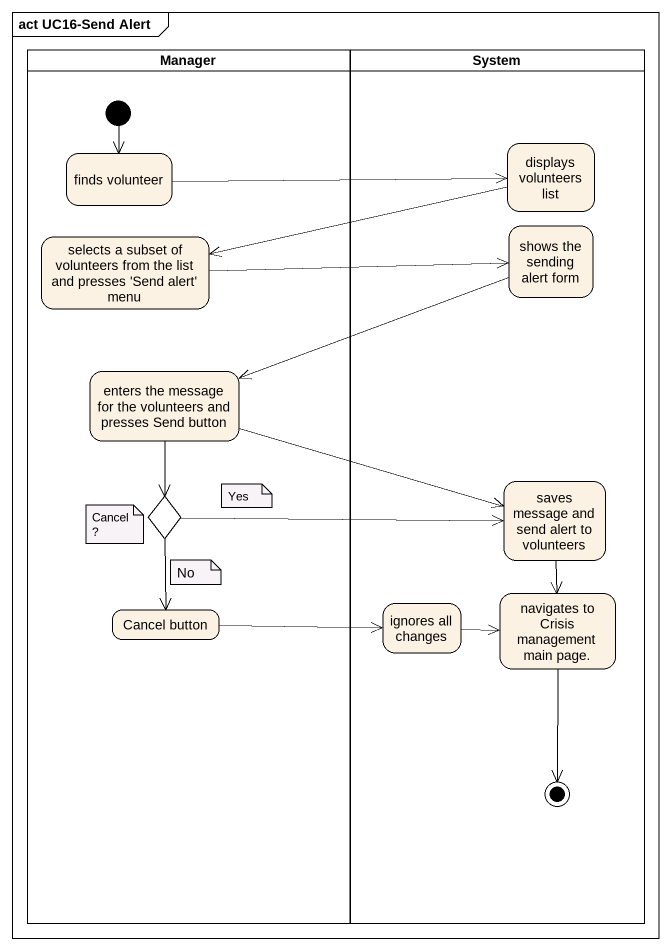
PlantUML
@startuml
mainframe act UC16-Send Alert
hide empty description
state Manager <<partition>> {
  state "finds volunteer" as finds_volunteer
  state "selects a subset of volunteers from the list and presses 'Send alert' menu" as selects_a_subset_of
  state "enters the message for the volunteers and presses Send button" as enters_the_message_for_the
  state choice1 <<choice>>
  state "Cancel button" as Cancel_button
  [*] --> finds_volunteer
}
state System <<partition>> {
  state "displays volunteers list" as displays_volunteers_list
  state "shows the sending alert form" as shows_the_sending_alert_form
  state "saves message and send alert to volunteers" as saves_message_and_send
  state "ignores all changes" as ignores_all_changes
  state "navigates to Crisis management main page." as navigates_to_Crisis
  navigates_to_Crisis --> [*]
}
finds_volunteer -right-> displays_volunteers_list
displays_volunteers_list -left-> selects_a_subset_of
selects_a_subset_of -right-> shows_the_sending_alert_form
shows_the_sending_alert_form -left-> enters_the_message_for_the
enters_the_message_for_the --> choice1
enters_the_message_for_the -right-> saves_message_and_send
choice1 -right-> saves_message_and_send
choice1 --> Cancel_button
saves_message_and_send --> navigates_to_Crisis
Cancel_button -right-> ignores_all_changes
ignores_all_changes -right-> navigates_to_Crisis
note as N1
  Cancel?
end note
note as N2
  Yes
end note
note as N3
  No
end note
@enduml
